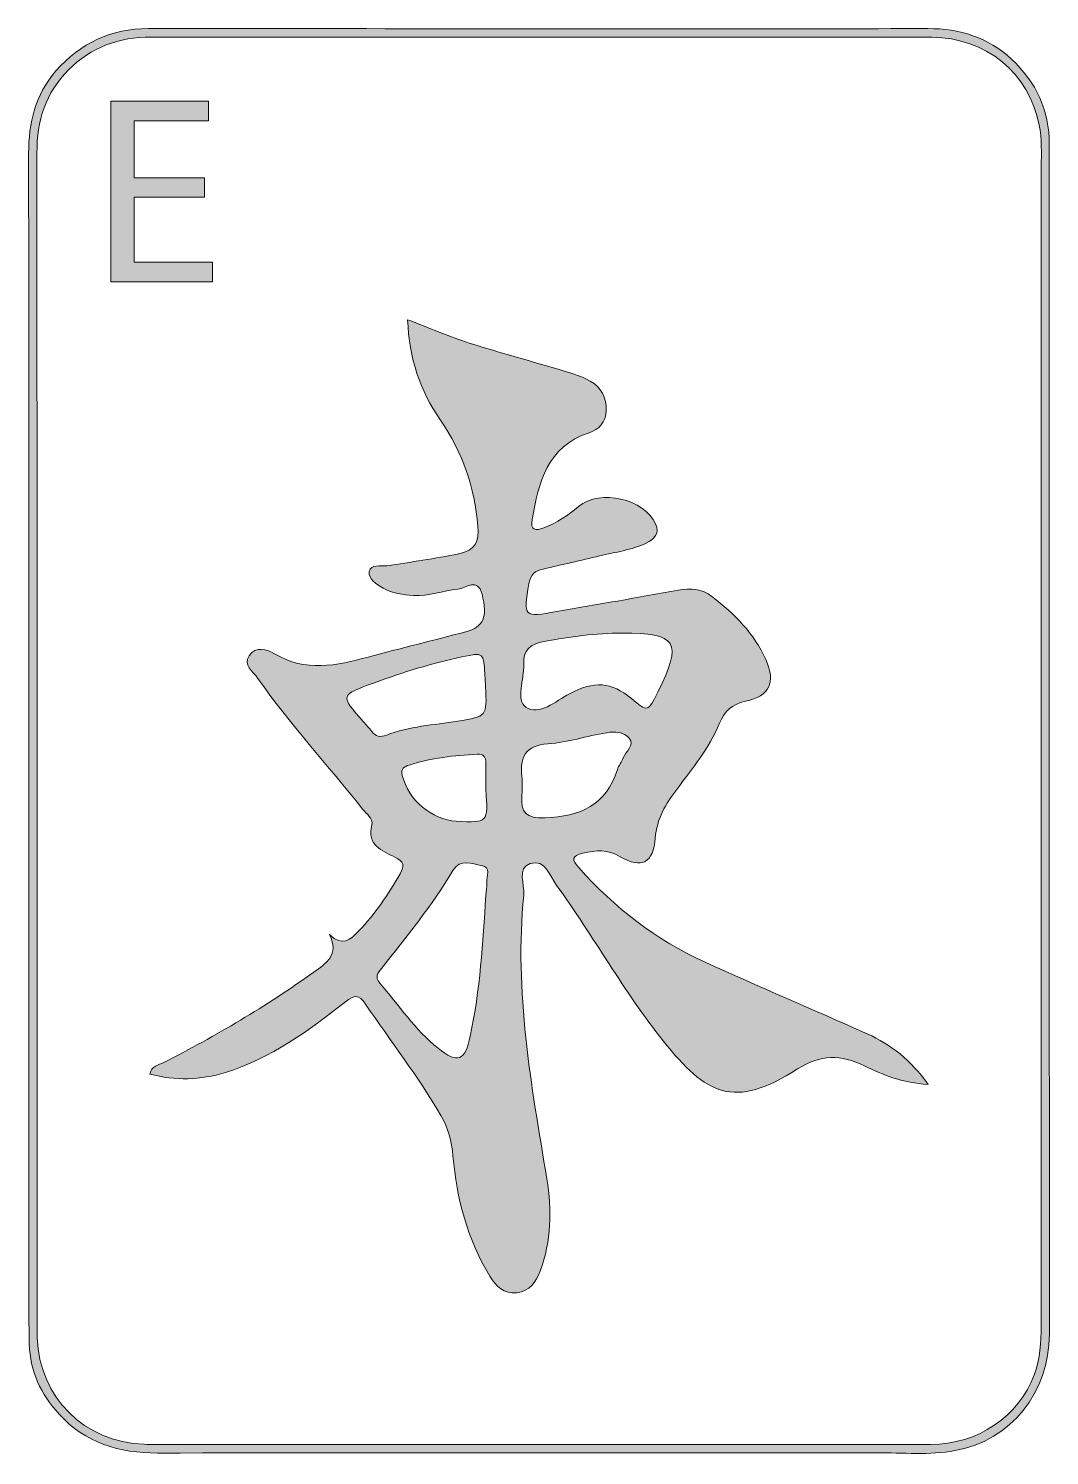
# Model space of a CAD drawing. Extents: x 1630 to 1939, y -2016 to -1585.
import ezdxf

# ---------------------------------------------------------------- set-up
doc = ezdxf.new("R2010")
doc.units = 0
doc.header["$MEASUREMENT"] = 0
doc.layers.add('Layer 1', color=7, linetype='Continuous', lineweight=0)

msp = doc.modelspace()

# ---------------------------------------------------------------- hatches: boundary and pattern name
at = {"layer": 'Layer 1', "true_color": 0x000000, "transparency": 33554687}
h = msp.add_hatch(color=18, dxfattribs=at)
h.dxf.hatch_style = 2
edge = h.paths.add_edge_path()
edge.add_spline(control_points=[(1936.44, -1799.93), (1936.44, -1799.93), (1936.39, -1799.93), (1936.39, -1799.93), (1936.39, -1858.88), (1936.39, -1917.83), (1936.4, -1976.79), (1936.4, -1981.76), (1936.11, -1986.67), (1934.36, -1991.4), (1929.59, -2004.26), (1917.26, -2012.64), (1902.93, -2012.64), (1826.25, -2012.64), (1749.57, -2012.62), (1672.89, -2012.61), (1670.35, -2012.61), (1667.82, -2012.67), (1665.29, -2012.58), (1647.24, -2011.94), (1633.67, -1998.41), (1632.95, -1980.38), (1632.91, -1979.47), (1632.93, -1978.55), (1632.93, -1977.62), (1632.93, -1859.14), (1632.95, -1740.67), (1632.89, -1622.19), (1632.89, -1612.53), (1635.49, -1604.05), (1642.44, -1597.12), (1649.35, -1590.24), (1657.69, -1587.18), (1667.39, -1587.19), (1723.92, -1587.25), (1780.46, -1587.22), (1836.99, -1587.22), (1859.1, -1587.22), (1881.2, -1587.13), (1903.31, -1587.25), (1919.73, -1587.34), (1932.73, -1598.08), (1935.81, -1613.79), (1936.64, -1618), (1936.43, -1622.27), (1936.44, -1626.53), (1936.44, -1684.33), (1936.44, -1742.13), (1936.44, -1799.93)], knot_values=[0, 0, 0, 0, 1, 1, 1, 2, 2, 2, 3, 3, 3, 4, 4, 4, 5, 5, 5, 6, 6, 6, 7, 7, 7, 8, 8, 8, 9, 9, 9, 10, 10, 10, 11, 11, 11, 12, 12, 12, 13, 13, 13, 14, 14, 14, 15, 15, 15, 16, 16, 16, 16], degree=3, periodic=0)
edge = h.paths.add_edge_path()
edge.add_spline(control_points=[(1938.85, -1851.39), (1938.85, -1774.13), (1938.87, -1696.86), (1938.86, -1619.61), (1938.86, -1609.37), (1934.94, -1600.83), (1927.45, -1593.88), (1920.32, -1587.27), (1911.75, -1584.61), (1902.17, -1584.63), (1882.25, -1584.67), (1862.34, -1584.67), (1842.42, -1584.67), (1783.81, -1584.66), (1725.2, -1584.65), (1666.59, -1584.64), (1655.33, -1584.64), (1646.03, -1588.94), (1638.65, -1597.44), (1632.43, -1604.6), (1630.36, -1613.05), (1630.38, -1622.37), (1630.46, -1681.44), (1630.42, -1740.51), (1630.42, -1799.57), (1630.42, -1848.86), (1630.41, -1898.14), (1630.43, -1947.42), (1630.43, -1959.04), (1630.36, -1970.67), (1630.6, -1982.29), (1630.76, -1990.44), (1634.09, -1997.43), (1639.57, -2003.43), (1647.58, -2012.22), (1657.7, -2015.25), (1669.36, -2015.23), (1741.78, -2015.11), (1814.21, -2015.2), (1886.63, -2015.13), (1894.56, -2015.12), (1902.56, -2015.96), (1910.42, -2014.5), (1927.34, -2011.35), (1938.85, -1997.01), (1938.87, -1979.2), (1938.9, -1936.6), (1938.85, -1893.99), (1938.85, -1851.39)], knot_values=[0, 0, 0, 0, 1, 1, 1, 2, 2, 2, 3, 3, 3, 4, 4, 4, 5, 5, 5, 6, 6, 6, 7, 7, 7, 8, 8, 8, 9, 9, 9, 10, 10, 10, 11, 11, 11, 12, 12, 12, 13, 13, 13, 14, 14, 14, 15, 15, 15, 16, 16, 16, 16], degree=3, periodic=0)
at = {"layer": 'Layer 1', "true_color": 0x831618, "transparency": 33554687}
h = msp.add_hatch(color=246, dxfattribs=at)
h.dxf.hatch_style = 2
h.paths.add_polyline_path([(1662.29, -1655.23), (1662.29, -1635.55), (1683.5, -1635.55), (1683.5, -1629.72), (1662.29, -1629.72), (1662.29, -1612.48), (1684.71, -1612.48), (1684.71, -1606.56), (1655.24, -1606.56), (1655.24, -1661.14), (1685.93, -1661.14), (1685.93, -1655.23)])
at = {"layer": 'Layer 1', "true_color": 0x0e1329, "transparency": 33554687}
h = msp.add_hatch(color=168, dxfattribs=at)
h.dxf.hatch_style = 2
edge = h.paths.add_edge_path()
edge.add_spline(control_points=[(1768.6, -1814.63), (1768.6, -1812), (1768.59, -1809.37), (1768.6, -1806.73), (1768.6, -1804.95), (1767.95, -1803.81), (1765.95, -1803.95), (1759.01, -1804.45), (1752.06, -1804.99), (1745.4, -1807.25), (1743.94, -1807.74), (1742.76, -1808.22), (1743.32, -1810.42), (1745.21, -1817.79), (1752.19, -1823.85), (1759.63, -1824.23), (1769.27, -1824.74), (1769.27, -1824.74), (1768.6, -1814.63)], knot_values=[0, 0, 0, 0, 1, 1, 1, 2, 2, 2, 3, 3, 3, 4, 4, 4, 5, 5, 5, 6, 6, 6, 6], degree=3, periodic=0)
edge = h.paths.add_edge_path()
edge.add_spline(control_points=[(1779.51, -1812.47), (1779.51, -1813.78), (1779.62, -1815.11), (1779.49, -1816.42), (1778.96, -1821.68), (1780.79, -1823.4), (1786.47, -1823.19), (1797.07, -1822.79), (1804.98, -1819.44), (1808.31, -1808.6), (1808.69, -1807.37), (1809.64, -1806.31), (1810.08, -1805.09), (1810.8, -1803.11), (1813.64, -1801.39), (1811.9, -1799.15), (1810.34, -1797.15), (1807.44, -1797.08), (1805.04, -1797.48), (1799.12, -1798.49), (1793.3, -1800.41), (1787.35, -1800.86), (1780.53, -1801.37), (1778.75, -1804.8), (1779.49, -1810.78), (1779.56, -1811.33), (1779.5, -1811.9), (1779.51, -1812.47)], knot_values=[0, 0, 0, 0, 1, 1, 1, 2, 2, 2, 3, 3, 3, 4, 4, 4, 5, 5, 5, 6, 6, 6, 7, 7, 7, 8, 8, 8, 9, 9, 9, 9], degree=3, periodic=0)
edge = h.paths.add_edge_path()
edge.add_spline(control_points=[(1768.5, -1783.52), (1768.43, -1782.4), (1768.36, -1781.28), (1768.3, -1780.15), (1767.95, -1773.15), (1767.95, -1773.12), (1761.3, -1774.55), (1752.3, -1776.48), (1743.52, -1779.22), (1734.87, -1782.36), (1724.46, -1786.14), (1724.46, -1786.14), (1731.53, -1794.12), (1732.4, -1795.1), (1733.3, -1796.07), (1734.1, -1797.1), (1735.3, -1798.65), (1736.64, -1798.95), (1738.51, -1798.22), (1745.41, -1795.53), (1752.79, -1795.18), (1760, -1794), (1768.89, -1792.55), (1768.9, -1792.61), (1768.5, -1783.52)], knot_values=[0, 0, 0, 0, 1, 1, 1, 2, 2, 2, 3, 3, 3, 4, 4, 4, 5, 5, 5, 6, 6, 6, 7, 7, 7, 8, 8, 8, 8], degree=3, periodic=0)
edge = h.paths.add_edge_path()
edge.add_spline(control_points=[(1809.7, -1767.39), (1801.77, -1767.32), (1793.99, -1768.46), (1786.21, -1769.89), (1782.02, -1770.65), (1779.76, -1772.39), (1780.01, -1776.87), (1780.25, -1781.31), (1777.49, -1787.59), (1780.64, -1789.75), (1784.67, -1792.52), (1789.59, -1787.97), (1793.85, -1785.7), (1801.31, -1781.72), (1806.49, -1782.13), (1812.54, -1787.13), (1817.55, -1791.26), (1817.55, -1791.26), (1820.56, -1785.2), (1828.12, -1770.02), (1826.43, -1767.26), (1809.7, -1767.39)], knot_values=[0, 0, 0, 0, 1, 1, 1, 2, 2, 2, 3, 3, 3, 4, 4, 4, 5, 5, 5, 6, 6, 6, 7, 7, 7, 7], degree=3, periodic=0)
edge = h.paths.add_edge_path()
edge.add_spline(control_points=[(1768.57, -1846.7), (1768.67, -1845.39), (1768.88, -1844.07), (1768.84, -1842.77), (1768.78, -1840.89), (1770.27, -1838.12), (1767.24, -1837.62), (1764.35, -1837.14), (1760.93, -1835.36), (1758.62, -1839.18), (1752.27, -1849.66), (1744.63, -1859.2), (1737.03, -1868.76), (1735.93, -1870.15), (1734.93, -1871.33), (1736.49, -1873.14), (1742.27, -1879.8), (1747.19, -1887.27), (1754.11, -1892.87), (1759.96, -1897.61), (1762.3, -1896.67), (1763.85, -1889.25), (1766.79, -1875.22), (1767.7, -1860.96), (1768.57, -1846.7)], knot_values=[0, 0, 0, 0, 1, 1, 1, 2, 2, 2, 3, 3, 3, 4, 4, 4, 5, 5, 5, 6, 6, 6, 7, 7, 7, 8, 8, 8, 8], degree=3, periodic=0)
edge = h.paths.add_edge_path()
edge.add_spline(control_points=[(1902.22, -1903.79), (1894.61, -1903.35), (1888.65, -1900.99), (1882.96, -1898.17), (1875.92, -1894.68), (1869.6, -1894.76), (1862.8, -1899.1), (1843.38, -1911.52), (1835.18, -1906.94), (1822.18, -1890.65), (1810.31, -1875.77), (1801.11, -1859.01), (1789.94, -1843.63), (1787.9, -1840.83), (1786.52, -1835.49), (1781.97, -1837.05), (1777.82, -1838.47), (1780.37, -1843.3), (1780.04, -1846.57), (1777.09, -1875.59), (1782.3, -1903.97), (1787.02, -1932.38), (1788.58, -1941.79), (1788.35, -1951.13), (1784.99, -1960.21), (1783.75, -1963.58), (1781.76, -1966.27), (1777.95, -1966.75), (1774.01, -1967.25), (1771.6, -1964.75), (1769.78, -1961.76), (1762.97, -1950.61), (1759.75, -1938.27), (1758.63, -1925.4), (1758.24, -1920.95), (1757.22, -1917.02), (1754.97, -1913.18), (1748.09, -1901.47), (1739.86, -1890.7), (1732.21, -1879.51), (1730.15, -1876.5), (1728.82, -1876.75), (1726.15, -1878.83), (1715.01, -1887.52), (1703.67, -1895.94), (1689.87, -1900.19), (1682.3, -1902.52), (1674.76, -1902.72), (1667.04, -1900.69), (1667.45, -1898.11), (1669.66, -1897.99), (1671.2, -1897.21), (1686.97, -1889.13), (1702.2, -1880.16), (1716.61, -1869.82), (1720.3, -1867.17), (1724.35, -1864.71), (1721.34, -1858.49), (1725.26, -1862.29), (1727.64, -1860.06), (1730.13, -1857.48), (1735.12, -1852.29), (1739.09, -1846.39), (1742.63, -1840.14), (1744.03, -1837.66), (1743.96, -1836.45), (1741.05, -1835.07), (1737.17, -1833.22), (1732.5, -1831.49), (1734.12, -1825.28), (1734.6, -1823.41), (1732.5, -1822.03), (1731.34, -1820.58), (1720.77, -1807.36), (1709.31, -1794.85), (1699.6, -1780.94), (1698.22, -1778.98), (1695.11, -1777.04), (1697.01, -1774.19), (1698.98, -1771.24), (1702.47, -1772.27), (1704.72, -1773.62), (1714.07, -1779.24), (1723.45, -1777.19), (1733.01, -1774.6), (1742.82, -1771.95), (1752.7, -1769.57), (1762.52, -1766.96), (1767.85, -1765.54), (1769.16, -1762.66), (1767.41, -1755.56), (1766.17, -1750.46), (1762.57, -1753.82), (1760.09, -1754.09), (1755.63, -1754.58), (1751.33, -1756.28), (1746.72, -1755.99), (1743.5, -1755.79), (1740.32, -1755.39), (1737.49, -1753.75), (1735.54, -1752.63), (1733.01, -1751.08), (1733.35, -1748.85), (1733.73, -1746.42), (1736.79, -1747.29), (1738.67, -1747.01), (1745.93, -1745.91), (1753.18, -1744.87), (1760.38, -1743.39), (1765.46, -1742.34), (1766.58, -1739.68), (1766.16, -1735.05), (1765.12, -1723.36), (1761.58, -1712.65), (1754.85, -1702.97), (1748.7, -1694.13), (1745.37, -1684.31), (1744.93, -1672.63), (1751.51, -1675.15), (1757.44, -1677.72), (1763.56, -1679.68), (1773.05, -1682.71), (1782.69, -1685.28), (1792.23, -1688.15), (1794.93, -1688.96), (1797.67, -1689.83), (1800.11, -1691.18), (1803.47, -1693.05), (1805.06, -1696.17), (1804.93, -1700.12), (1804.81, -1703.64), (1802.84, -1705.78), (1799.78, -1706.81), (1787.11, -1711.04), (1784.5, -1721.78), (1782.55, -1733.01), (1781.98, -1736.28), (1783.47, -1736.53), (1786.08, -1735.56), (1790.03, -1734.09), (1793.38, -1731.74), (1796.6, -1729.09), (1803.13, -1723.72), (1816.47, -1726.73), (1819.88, -1734.35), (1821.18, -1737.25), (1819.53, -1739), (1817.06, -1740.16), (1812.58, -1742.28), (1807.68, -1742.89), (1802.93, -1744.02), (1797.26, -1745.38), (1791.58, -1746.7), (1785.89, -1747.99), (1783.48, -1748.53), (1782.07, -1749.56), (1781.6, -1752.36), (1779.92, -1762.56), (1779.89, -1762.64), (1790.04, -1760.86), (1802.27, -1758.72), (1814.52, -1756.64), (1826.73, -1754.37), (1830.47, -1753.67), (1833.8, -1753.93), (1836.88, -1756.29), (1843.68, -1761.5), (1849.69, -1767.48), (1853.17, -1775.39), (1856.26, -1782.43), (1854.41, -1786.36), (1847.03, -1787.99), (1842.78, -1788.93), (1840.71, -1790.95), (1839.12, -1794.79), (1836.08, -1802.15), (1831.02, -1808.3), (1826.25, -1814.61), (1822.96, -1818.96), (1820.18, -1823.51), (1819.78, -1829.34), (1819.28, -1836.76), (1815.53, -1838.79), (1809.21, -1834.98), (1805.35, -1832.66), (1801.83, -1832.97), (1797.89, -1833.87), (1794.42, -1834.67), (1794.53, -1835.84), (1796.68, -1838.27), (1807.44, -1850.42), (1820.04, -1860.13), (1834.81, -1866.84), (1851.08, -1874.24), (1867.53, -1881.24), (1883.85, -1888.54), (1890.97, -1891.73), (1896.98, -1896.41), (1902.22, -1903.79)], knot_values=[0, 0, 0, 0, 1, 1, 1, 2, 2, 2, 3, 3, 3, 4, 4, 4, 5, 5, 5, 6, 6, 6, 7, 7, 7, 8, 8, 8, 9, 9, 9, 10, 10, 10, 11, 11, 11, 12, 12, 12, 13, 13, 13, 14, 14, 14, 15, 15, 15, 16, 16, 16, 17, 17, 17, 18, 18, 18, 19, 19, 19, 20, 20, 20, 21, 21, 21, 22, 22, 22, 23, 23, 23, 24, 24, 24, 25, 25, 25, 26, 26, 26, 27, 27, 27, 28, 28, 28, 29, 29, 29, 30, 30, 30, 31, 31, 31, 32, 32, 32, 33, 33, 33, 34, 34, 34, 35, 35, 35, 36, 36, 36, 37, 37, 37, 38, 38, 38, 39, 39, 39, 40, 40, 40, 41, 41, 41, 42, 42, 42, 43, 43, 43, 44, 44, 44, 45, 45, 45, 46, 46, 46, 47, 47, 47, 48, 48, 48, 49, 49, 49, 50, 50, 50, 51, 51, 51, 52, 52, 52, 53, 53, 53, 54, 54, 54, 55, 55, 55, 56, 56, 56, 57, 57, 57, 58, 58, 58, 59, 59, 59, 60, 60, 60, 61, 61, 61, 62, 62, 62, 63, 63, 63, 64, 64, 64, 65, 65, 65, 66, 66, 66, 66], degree=3, periodic=0)

# ---------------------------------------------------------------- linework, layer by layer
at = {"layer": 'Layer 1'}
msp.add_lwpolyline([(1662.29, -1655.23), (1662.29, -1635.55), (1683.5, -1635.55), (1683.5, -1629.72), (1662.29, -1629.72), (1662.29, -1612.48), (1684.71, -1612.48), (1684.71, -1606.56), (1655.24, -1606.56), (1655.24, -1661.14), (1685.93, -1661.14), (1685.93, -1655.23)], close=True, dxfattribs=at)
for points, knots in [([(1938.85, -1851.39), (1938.85, -1774.13), (1938.87, -1696.86), (1938.86, -1619.61), (1938.86, -1609.37), (1934.94, -1600.83), (1927.45, -1593.88), (1920.32, -1587.27), (1911.75, -1584.61), (1902.17, -1584.63), (1882.25, -1584.67), (1862.34, -1584.67), (1842.42, -1584.67), (1783.81, -1584.66), (1725.2, -1584.65), (1666.59, -1584.64), (1655.33, -1584.64), (1646.03, -1588.94), (1638.65, -1597.44), (1632.43, -1604.6), (1630.36, -1613.05), (1630.38, -1622.37), (1630.46, -1681.44), (1630.42, -1740.51), (1630.42, -1799.57), (1630.42, -1848.86), (1630.41, -1898.14), (1630.43, -1947.42), (1630.43, -1959.04), (1630.36, -1970.67), (1630.6, -1982.29), (1630.76, -1990.44), (1634.09, -1997.43), (1639.57, -2003.43), (1647.58, -2012.22), (1657.7, -2015.25), (1669.36, -2015.23), (1741.78, -2015.11), (1814.21, -2015.2), (1886.63, -2015.13), (1894.56, -2015.12), (1902.56, -2015.96), (1910.42, -2014.5), (1927.34, -2011.35), (1938.85, -1997.01), (1938.87, -1979.2), (1938.9, -1936.6), (1938.85, -1893.99), (1938.85, -1851.39)], [0, 0, 0, 0, 1, 1, 1, 2, 2, 2, 3, 3, 3, 4, 4, 4, 5, 5, 5, 6, 6, 6, 7, 7, 7, 8, 8, 8, 9, 9, 9, 10, 10, 10, 11, 11, 11, 12, 12, 12, 13, 13, 13, 14, 14, 14, 15, 15, 15, 16, 16, 16, 16]), ([(1936.44, -1799.93), (1936.44, -1799.93), (1936.39, -1799.93), (1936.39, -1799.93), (1936.39, -1858.88), (1936.39, -1917.83), (1936.4, -1976.79), (1936.4, -1981.76), (1936.11, -1986.67), (1934.36, -1991.4), (1929.59, -2004.26), (1917.26, -2012.64), (1902.93, -2012.64), (1826.25, -2012.64), (1749.57, -2012.62), (1672.89, -2012.61), (1670.35, -2012.61), (1667.82, -2012.67), (1665.29, -2012.58), (1647.24, -2011.94), (1633.67, -1998.41), (1632.95, -1980.38), (1632.91, -1979.47), (1632.93, -1978.55), (1632.93, -1977.62), (1632.93, -1859.14), (1632.95, -1740.67), (1632.89, -1622.19), (1632.89, -1612.53), (1635.49, -1604.05), (1642.44, -1597.12), (1649.35, -1590.24), (1657.69, -1587.18), (1667.39, -1587.19), (1723.92, -1587.25), (1780.46, -1587.22), (1836.99, -1587.22), (1859.1, -1587.22), (1881.2, -1587.13), (1903.31, -1587.25), (1919.73, -1587.34), (1932.73, -1598.08), (1935.81, -1613.79), (1936.64, -1618), (1936.43, -1622.27), (1936.44, -1626.53), (1936.44, -1684.33), (1936.44, -1742.13), (1936.44, -1799.93)], [0, 0, 0, 0, 1, 1, 1, 2, 2, 2, 3, 3, 3, 4, 4, 4, 5, 5, 5, 6, 6, 6, 7, 7, 7, 8, 8, 8, 9, 9, 9, 10, 10, 10, 11, 11, 11, 12, 12, 12, 13, 13, 13, 14, 14, 14, 15, 15, 15, 16, 16, 16, 16]), ([(1936.44, -1799.93), (1936.44, -1799.93), (1936.39, -1799.93), (1936.39, -1799.93), (1936.39, -1858.88), (1936.39, -1917.83), (1936.4, -1976.79), (1936.4, -1981.76), (1936.11, -1986.67), (1934.36, -1991.4), (1929.59, -2004.26), (1917.26, -2012.64), (1902.93, -2012.64), (1826.25, -2012.64), (1749.57, -2012.62), (1672.89, -2012.61), (1670.35, -2012.61), (1667.82, -2012.67), (1665.29, -2012.58), (1647.24, -2011.94), (1633.67, -1998.41), (1632.95, -1980.38), (1632.91, -1979.47), (1632.93, -1978.55), (1632.93, -1977.62), (1632.93, -1859.14), (1632.95, -1740.67), (1632.89, -1622.19), (1632.89, -1612.53), (1635.49, -1604.05), (1642.44, -1597.12), (1649.35, -1590.24), (1657.69, -1587.18), (1667.39, -1587.19), (1723.92, -1587.25), (1780.46, -1587.22), (1836.99, -1587.22), (1859.1, -1587.22), (1881.2, -1587.13), (1903.31, -1587.25), (1919.73, -1587.34), (1932.73, -1598.08), (1935.81, -1613.79), (1936.64, -1618), (1936.43, -1622.27), (1936.44, -1626.53), (1936.44, -1684.33), (1936.44, -1742.13), (1936.44, -1799.93)], [0, 0, 0, 0, 1, 1, 1, 2, 2, 2, 3, 3, 3, 4, 4, 4, 5, 5, 5, 6, 6, 6, 7, 7, 7, 8, 8, 8, 9, 9, 9, 10, 10, 10, 11, 11, 11, 12, 12, 12, 13, 13, 13, 14, 14, 14, 15, 15, 15, 16, 16, 16, 16]), ([(1902.22, -1903.79), (1894.61, -1903.35), (1888.65, -1900.99), (1882.96, -1898.17), (1875.92, -1894.68), (1869.6, -1894.76), (1862.8, -1899.1), (1843.38, -1911.52), (1835.18, -1906.94), (1822.18, -1890.65), (1810.31, -1875.77), (1801.11, -1859.01), (1789.94, -1843.63), (1787.9, -1840.83), (1786.52, -1835.49), (1781.97, -1837.05), (1777.82, -1838.47), (1780.37, -1843.3), (1780.04, -1846.57), (1777.09, -1875.59), (1782.3, -1903.97), (1787.02, -1932.38), (1788.58, -1941.79), (1788.35, -1951.13), (1784.99, -1960.21), (1783.75, -1963.58), (1781.76, -1966.27), (1777.95, -1966.75), (1774.01, -1967.25), (1771.6, -1964.75), (1769.78, -1961.76), (1762.97, -1950.61), (1759.75, -1938.27), (1758.63, -1925.4), (1758.24, -1920.95), (1757.22, -1917.02), (1754.97, -1913.18), (1748.09, -1901.47), (1739.86, -1890.7), (1732.21, -1879.51), (1730.15, -1876.5), (1728.82, -1876.75), (1726.15, -1878.83), (1715.01, -1887.52), (1703.67, -1895.94), (1689.87, -1900.19), (1682.3, -1902.52), (1674.76, -1902.72), (1667.04, -1900.69), (1667.45, -1898.11), (1669.66, -1897.99), (1671.2, -1897.21), (1686.97, -1889.13), (1702.2, -1880.16), (1716.61, -1869.82), (1720.3, -1867.17), (1724.35, -1864.71), (1721.34, -1858.49), (1725.26, -1862.29), (1727.64, -1860.06), (1730.13, -1857.48), (1735.12, -1852.29), (1739.09, -1846.39), (1742.63, -1840.14), (1744.03, -1837.66), (1743.96, -1836.45), (1741.05, -1835.07), (1737.17, -1833.22), (1732.5, -1831.49), (1734.12, -1825.28), (1734.6, -1823.41), (1732.5, -1822.03), (1731.34, -1820.58), (1720.77, -1807.36), (1709.31, -1794.85), (1699.6, -1780.94), (1698.22, -1778.98), (1695.11, -1777.04), (1697.01, -1774.19), (1698.98, -1771.24), (1702.47, -1772.27), (1704.72, -1773.62), (1714.07, -1779.24), (1723.45, -1777.19), (1733.01, -1774.6), (1742.82, -1771.95), (1752.7, -1769.57), (1762.52, -1766.96), (1767.85, -1765.54), (1769.16, -1762.66), (1767.41, -1755.56), (1766.17, -1750.46), (1762.57, -1753.82), (1760.09, -1754.09), (1755.63, -1754.58), (1751.33, -1756.28), (1746.72, -1755.99), (1743.5, -1755.79), (1740.32, -1755.39), (1737.49, -1753.75), (1735.54, -1752.63), (1733.01, -1751.08), (1733.35, -1748.85), (1733.73, -1746.42), (1736.79, -1747.29), (1738.67, -1747.01), (1745.93, -1745.91), (1753.18, -1744.87), (1760.38, -1743.39), (1765.46, -1742.34), (1766.58, -1739.68), (1766.16, -1735.05), (1765.12, -1723.36), (1761.58, -1712.65), (1754.85, -1702.97), (1748.7, -1694.13), (1745.37, -1684.31), (1744.93, -1672.63), (1751.51, -1675.15), (1757.44, -1677.72), (1763.56, -1679.68), (1773.05, -1682.71), (1782.69, -1685.28), (1792.23, -1688.15), (1794.93, -1688.96), (1797.67, -1689.83), (1800.11, -1691.18), (1803.47, -1693.05), (1805.06, -1696.17), (1804.93, -1700.12), (1804.81, -1703.64), (1802.84, -1705.78), (1799.78, -1706.81), (1787.11, -1711.04), (1784.5, -1721.78), (1782.55, -1733.01), (1781.98, -1736.28), (1783.47, -1736.53), (1786.08, -1735.56), (1790.03, -1734.09), (1793.38, -1731.74), (1796.6, -1729.09), (1803.13, -1723.72), (1816.47, -1726.73), (1819.88, -1734.35), (1821.18, -1737.25), (1819.53, -1739), (1817.06, -1740.16), (1812.58, -1742.28), (1807.68, -1742.89), (1802.93, -1744.02), (1797.26, -1745.38), (1791.58, -1746.7), (1785.89, -1747.99), (1783.48, -1748.53), (1782.07, -1749.56), (1781.6, -1752.36), (1779.92, -1762.56), (1779.89, -1762.64), (1790.04, -1760.86), (1802.27, -1758.72), (1814.52, -1756.64), (1826.73, -1754.37), (1830.47, -1753.67), (1833.8, -1753.93), (1836.88, -1756.29), (1843.68, -1761.5), (1849.69, -1767.48), (1853.17, -1775.39), (1856.26, -1782.43), (1854.41, -1786.36), (1847.03, -1787.99), (1842.78, -1788.93), (1840.71, -1790.95), (1839.12, -1794.79), (1836.08, -1802.15), (1831.02, -1808.3), (1826.25, -1814.61), (1822.96, -1818.96), (1820.18, -1823.51), (1819.78, -1829.34), (1819.28, -1836.76), (1815.53, -1838.79), (1809.21, -1834.98), (1805.35, -1832.66), (1801.83, -1832.97), (1797.89, -1833.87), (1794.42, -1834.67), (1794.53, -1835.84), (1796.68, -1838.27), (1807.44, -1850.42), (1820.04, -1860.13), (1834.81, -1866.84), (1851.08, -1874.24), (1867.53, -1881.24), (1883.85, -1888.54), (1890.97, -1891.73), (1896.98, -1896.41), (1902.22, -1903.79)], [0, 0, 0, 0, 1, 1, 1, 2, 2, 2, 3, 3, 3, 4, 4, 4, 5, 5, 5, 6, 6, 6, 7, 7, 7, 8, 8, 8, 9, 9, 9, 10, 10, 10, 11, 11, 11, 12, 12, 12, 13, 13, 13, 14, 14, 14, 15, 15, 15, 16, 16, 16, 17, 17, 17, 18, 18, 18, 19, 19, 19, 20, 20, 20, 21, 21, 21, 22, 22, 22, 23, 23, 23, 24, 24, 24, 25, 25, 25, 26, 26, 26, 27, 27, 27, 28, 28, 28, 29, 29, 29, 30, 30, 30, 31, 31, 31, 32, 32, 32, 33, 33, 33, 34, 34, 34, 35, 35, 35, 36, 36, 36, 37, 37, 37, 38, 38, 38, 39, 39, 39, 40, 40, 40, 41, 41, 41, 42, 42, 42, 43, 43, 43, 44, 44, 44, 45, 45, 45, 46, 46, 46, 47, 47, 47, 48, 48, 48, 49, 49, 49, 50, 50, 50, 51, 51, 51, 52, 52, 52, 53, 53, 53, 54, 54, 54, 55, 55, 55, 56, 56, 56, 57, 57, 57, 58, 58, 58, 59, 59, 59, 60, 60, 60, 61, 61, 61, 62, 62, 62, 63, 63, 63, 64, 64, 64, 65, 65, 65, 66, 66, 66, 66]), ([(1809.7, -1767.39), (1801.77, -1767.32), (1793.99, -1768.46), (1786.21, -1769.89), (1782.02, -1770.65), (1779.76, -1772.39), (1780.01, -1776.87), (1780.25, -1781.31), (1777.49, -1787.59), (1780.64, -1789.75), (1784.67, -1792.52), (1789.59, -1787.97), (1793.85, -1785.7), (1801.31, -1781.72), (1806.49, -1782.13), (1812.54, -1787.13), (1817.55, -1791.26), (1817.55, -1791.26), (1820.56, -1785.2), (1828.12, -1770.02), (1826.43, -1767.26), (1809.7, -1767.39)], [0, 0, 0, 0, 1, 1, 1, 2, 2, 2, 3, 3, 3, 4, 4, 4, 5, 5, 5, 6, 6, 6, 7, 7, 7, 7]), ([(1768.5, -1783.52), (1768.43, -1782.4), (1768.36, -1781.28), (1768.3, -1780.15), (1767.95, -1773.15), (1767.95, -1773.12), (1761.3, -1774.55), (1752.3, -1776.48), (1743.52, -1779.22), (1734.87, -1782.36), (1724.46, -1786.14), (1724.46, -1786.14), (1731.53, -1794.12), (1732.4, -1795.1), (1733.3, -1796.07), (1734.1, -1797.1), (1735.3, -1798.65), (1736.64, -1798.95), (1738.51, -1798.22), (1745.41, -1795.53), (1752.79, -1795.18), (1760, -1794), (1768.89, -1792.55), (1768.9, -1792.61), (1768.5, -1783.52)], [0, 0, 0, 0, 1, 1, 1, 2, 2, 2, 3, 3, 3, 4, 4, 4, 5, 5, 5, 6, 6, 6, 7, 7, 7, 8, 8, 8, 8]), ([(1779.51, -1812.47), (1779.51, -1813.78), (1779.62, -1815.11), (1779.49, -1816.42), (1778.96, -1821.68), (1780.79, -1823.4), (1786.47, -1823.19), (1797.07, -1822.79), (1804.98, -1819.44), (1808.31, -1808.6), (1808.69, -1807.37), (1809.64, -1806.31), (1810.08, -1805.09), (1810.8, -1803.11), (1813.64, -1801.39), (1811.9, -1799.15), (1810.34, -1797.15), (1807.44, -1797.08), (1805.04, -1797.48), (1799.12, -1798.49), (1793.3, -1800.41), (1787.35, -1800.86), (1780.53, -1801.37), (1778.75, -1804.8), (1779.49, -1810.78), (1779.56, -1811.33), (1779.5, -1811.9), (1779.51, -1812.47)], [0, 0, 0, 0, 1, 1, 1, 2, 2, 2, 3, 3, 3, 4, 4, 4, 5, 5, 5, 6, 6, 6, 7, 7, 7, 8, 8, 8, 9, 9, 9, 9]), ([(1768.6, -1814.63), (1768.6, -1812), (1768.59, -1809.37), (1768.6, -1806.73), (1768.6, -1804.95), (1767.95, -1803.81), (1765.95, -1803.95), (1759.01, -1804.45), (1752.06, -1804.99), (1745.4, -1807.25), (1743.94, -1807.74), (1742.76, -1808.22), (1743.32, -1810.42), (1745.21, -1817.79), (1752.19, -1823.85), (1759.63, -1824.23), (1769.27, -1824.74), (1769.27, -1824.74), (1768.6, -1814.63)], [0, 0, 0, 0, 1, 1, 1, 2, 2, 2, 3, 3, 3, 4, 4, 4, 5, 5, 5, 6, 6, 6, 6]), ([(1768.57, -1846.7), (1768.67, -1845.39), (1768.88, -1844.07), (1768.84, -1842.77), (1768.78, -1840.89), (1770.27, -1838.12), (1767.24, -1837.62), (1764.35, -1837.14), (1760.93, -1835.36), (1758.62, -1839.18), (1752.27, -1849.66), (1744.63, -1859.2), (1737.03, -1868.76), (1735.93, -1870.15), (1734.93, -1871.33), (1736.49, -1873.14), (1742.27, -1879.8), (1747.19, -1887.27), (1754.11, -1892.87), (1759.96, -1897.61), (1762.3, -1896.67), (1763.85, -1889.25), (1766.79, -1875.22), (1767.7, -1860.96), (1768.57, -1846.7)], [0, 0, 0, 0, 1, 1, 1, 2, 2, 2, 3, 3, 3, 4, 4, 4, 5, 5, 5, 6, 6, 6, 7, 7, 7, 8, 8, 8, 8])]:
    msp.add_open_spline(points, degree=3, knots=knots, dxfattribs=at)

doc.saveas('drawing.dxf')
